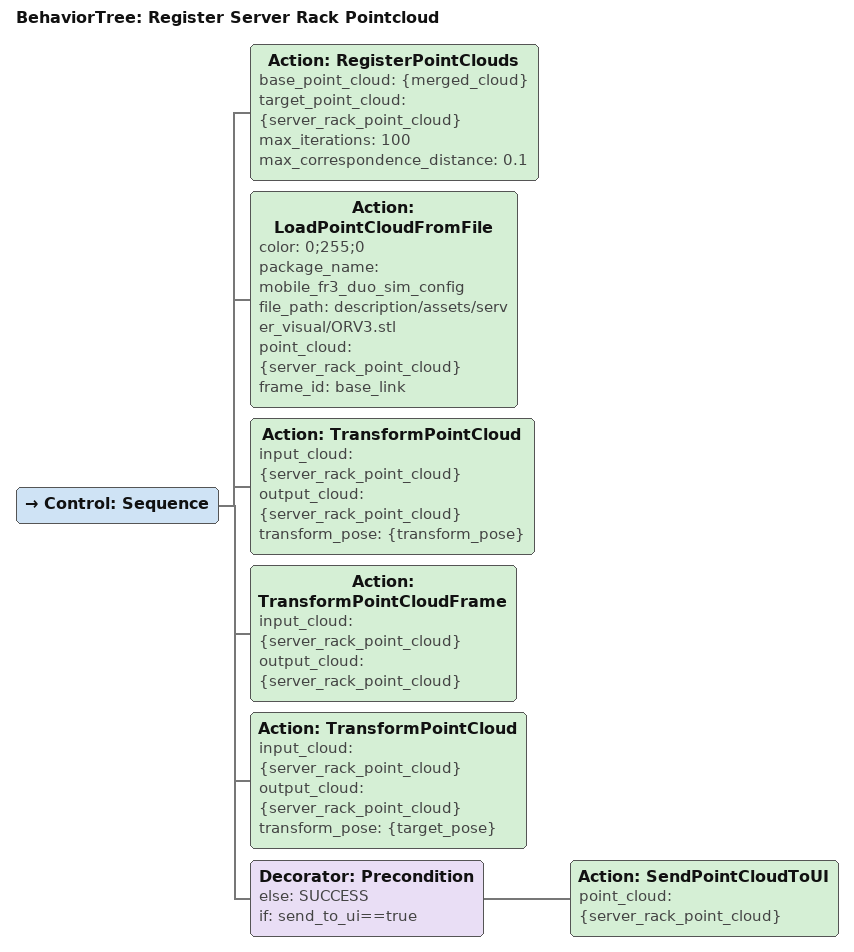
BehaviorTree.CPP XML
<?xml version='1.0' encoding='UTF-8'?>
<root BTCPP_format="4" main_tree_to_execute="Register Server Rack Pointcloud">
  <BehaviorTree ID="Register Server Rack Pointcloud">
    <Control ID="Sequence">
      <Action ID="RegisterPointClouds" base_point_cloud="{merged_cloud}" target_point_cloud="{server_rack_point_cloud}" max_iterations="100" max_correspondence_distance="0.1"/>
      <Action ID="LoadPointCloudFromFile" color="0;255;0" package_name="mobile_fr3_duo_sim_config" file_path="description/assets/server_visual/ORV3.stl" point_cloud="{server_rack_point_cloud}" frame_id="base_link"/>
      <Action ID="TransformPointCloud" input_cloud="{server_rack_point_cloud}" output_cloud="{server_rack_point_cloud}" transform_pose="{transform_pose}"/>
      <Action ID="TransformPointCloudFrame" input_cloud="{server_rack_point_cloud}" output_cloud="{server_rack_point_cloud}"/>
      <Action ID="TransformPointCloud" input_cloud="{server_rack_point_cloud}" output_cloud="{server_rack_point_cloud}" transform_pose="{target_pose}"/>
      <Decorator ID="Precondition" else="SUCCESS" if="send_to_ui==true">
        <Action ID="SendPointCloudToUI" point_cloud="{server_rack_point_cloud}"/>
      </Decorator>
    </Control>
  </BehaviorTree>
</root>
